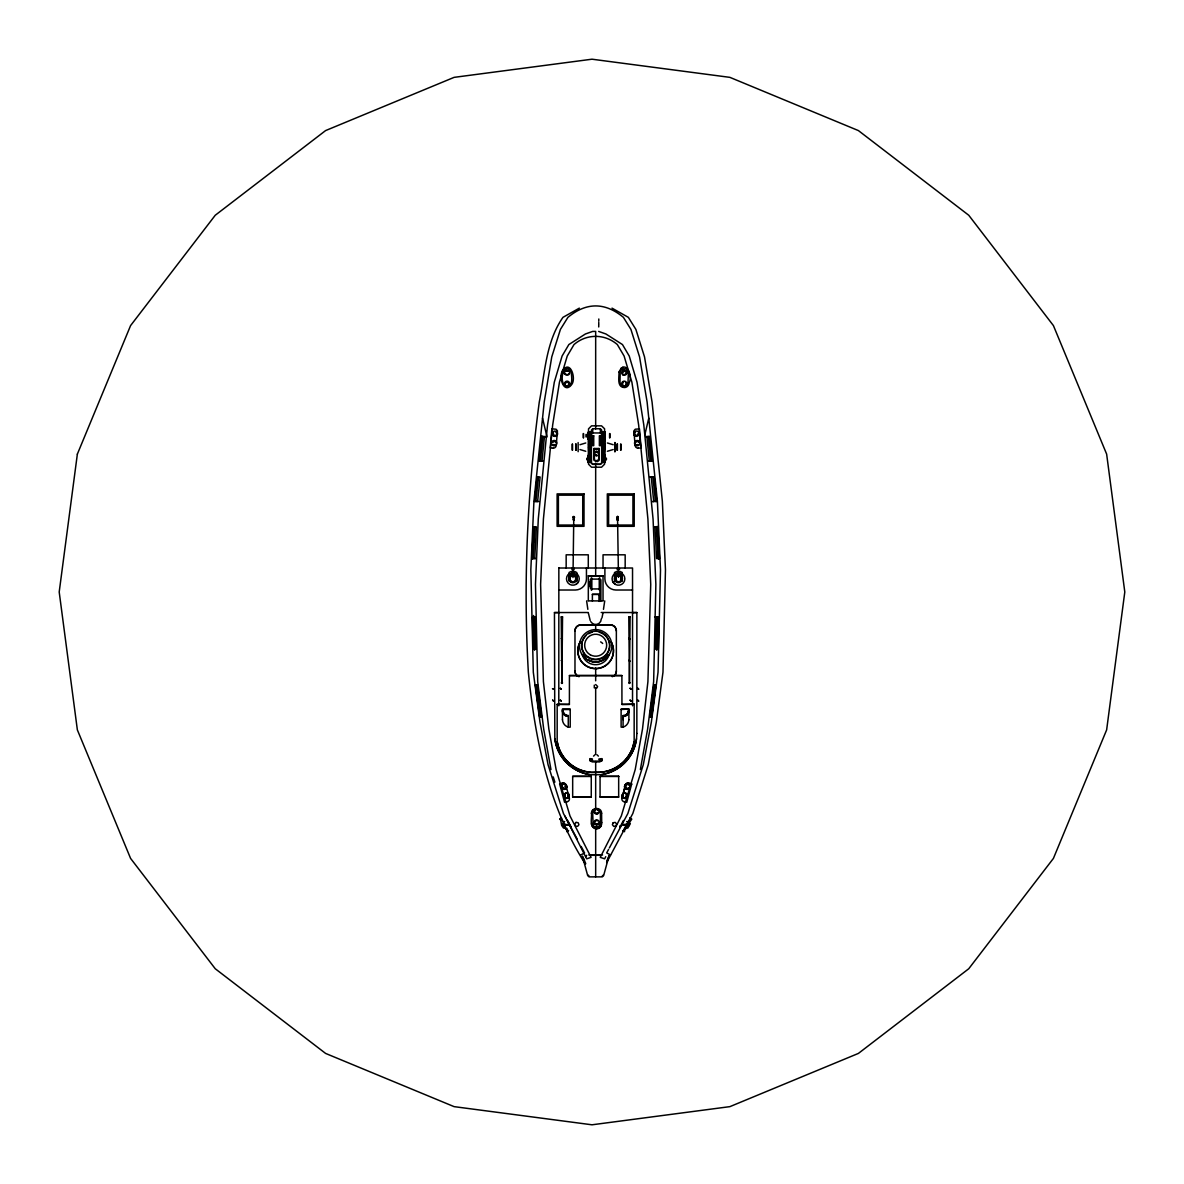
<?xml version="1.0" encoding="UTF-8"?>
<svg xmlns="http://www.w3.org/2000/svg" width="1184" height="1184" viewBox="0 0 1184 1184"><rect width="100%" height="100%" fill="white"/><g stroke="black" fill="none" stroke-linecap="round" stroke-linejoin="round"><path stroke-width="1.5" d="M557.176 704.421L569.4 704.421L569.43 675.561L621.896 675.561L621.94 704.421L634.165 704.258L621.94 704.421M621.896 675.561L569.43 675.561M623.08 719.739L623.08 716.098A5.417 5.402 0 0 0 628.882 710.474L628.882 710.8A5.417 5.402 0 0 1 623.08 716.453M623.08 727.228L621.112 727.139L621.112 709.038L628.882 709.038L621.112 709.527M571.65 573.263L571.65 571.28L569.104 572.449L569.045 581.092L569.134 574.743L571.65 573.263L576.756 574.817L576.652 581.166L576.8 572.523L574.284 571.31L574.284 573.293M573.411 520.176C573.485 519.524 572.923 515.736 574.122 517.082C572.582 524.956 574.936 514.418 573.456 517.97C571.384 514.803 577.022 517.497 573.322 517.852M574.107 517.985L573.604 517.097M575.779 575.483L575.661 581.137L575.779 575.483L572.908 575.513L572.923 574.432M628.319 373.404L627.979 383.853L626.277 386.147L623.065 386.472L619.957 382.728L620.238 371.154M570.037 575.424L570.037 581.092L570.037 575.424L572.908 575.513M598.719 326.962L598.749 324.682M598.749 323.942L598.764 322.403M598.778 321.145L598.808 318.984M656.291 616.968L655.773 648.654L658.289 648.802L658.837 617.116L654.604 616.968M572.982 577.511L573.766 518.104M658.289 648.802L656.454 648.802L657.194 617.116L658.837 617.116M656.735 650.253L657.682 619.173M532.637 558.937L533.052 549.894M533.377 542.657L533.866 531.808M604.728 600.895L603.47 609.331M533.126 558.582L534.828 526.865M534.724 558.582L536.396 526.865L533.525 526.865L531.808 558.582L536.012 558.582M562.888 825.707L564.398 824.064M588.285 612.513L554.452 612.557L554.822 738.727A41.854 41.795 0 0 0 590.194 774.676L601.132 774.676A41.854 41.795 0 0 0 636.518 738.698L636.874 733.444M628.216 710.474L628.082 711.969A4.736 4.736 0 0 1 624.456 715.373L623.08 715.462L623.08 727.139A8.244 8.229 0 0 0 628.882 719.739M628.082 712.161L628.882 710.607M534.576 501.409L535.893 501.409L538.454 476.871L537.151 476.871L534.576 501.409L537.595 501.542L539.12 487.024L540.096 477.019L537.151 476.871M544.448 436.674L542.006 461.079L543.278 461.079L539.105 460.946L541.621 436.541L545.72 436.674L541.621 436.541M564.62 825.056L564.191 824.301M565.789 824.626L568.379 824.464M566.278 824.789L564.058 824.375L563.54 825.411M535.819 495.622L536.382 490.206M536.944 484.774L537.521 479.357M541.636 439.723L542.006 436.126M542.908 436.541L540.407 460.946L539.105 460.946M650.312 716.734L654.116 685.122L655.951 685.122L651.733 716.734L650.031 716.69M650.697 716.705L654.56 684.663M617.249 520.176C617.352 520.605 618.522 515.055 616.938 517.719C617.93 513.812 618.329 519.85 617.56 517.082M599.962 759.166L600.258 760.394M565.094 368.742C561.527 373.108 560.58 383.32 565.967 386.532C574.018 387.508 571.428 375.565 571.088 371.154M563.022 373.463L563.377 371.11M600.377 824.715L600.406 811.958M601.694 822.436C602.182 826.047 599.06 829.88 595.271 828.711C588.877 826.447 592.207 817.848 591.438 813.008M640.366 769.556L647.633 729.033L653.642 681.673L655.862 584.393L653.065 519.08L643.815 425.071L637.022 382.18L629.237 356.029L622.473 344.559L605.897 333.977L598.645 331.416M602.967 612.957L601.96 617.989M644.703 435.224L648.788 418.159M564.028 825.396L563.599 824.641M634.165 741.643L633.011 746.29A37.163 37.104 0 0 1 599.844 772.294L591.497 772.456A37.163 37.104 0 0 1 558.315 746.453L557.176 741.791L557.176 704.258L569.4 704.421M622.962 824.464L627.283 824.375L627.298 825.396M591.438 813.438C591.23 806.896 601.975 806.792 601.59 813.467M593.14 825.574L592.666 811.958M592.385 813.127C592.429 808.716 599.444 807.606 600.406 812.076M565.789 383.098L566.44 381.958M622.902 372.146L624.886 371.006M622.902 383.098L623.568 381.958M597.979 812.698L596.647 814L595.33 812.698M597.979 823.561L596.647 824.863L595.33 823.561M621.97 798.075L625.803 783.897L627.624 782.846L631.708 783.941L626.765 802.278L623.998 801.538M625.803 783.897L621.97 798.238A2.856 2.842 0 0 0 623.998 801.716M619.735 826.639L619.972 825.87M624.382 830.532L624.545 831.656L622.725 830.606M630.08 819.165L629.696 818.233M594.102 448.484L594.442 459.792L595.848 460.828L598.66 459.792L599 448.484L594.102 448.484L594.102 460.458L597.358 461.656L599 460.458L599 448.484M625.3 824.878L627.313 824.478M628.008 825.056L627.091 825.13L627.742 824.641M621.289 575.424L621.304 581.092L621.289 575.424L615.562 575.483L615.665 581.137L615.562 575.483M561.231 616.908L562.548 616.908L561.882 683.494L561.231 616.908L562.548 616.908M617.397 517.097L617.352 520.131L617.737 516.446L617.397 517.719M561.231 682.828L562.548 682.828M628.793 616.908L630.11 616.908L629.444 683.494L628.793 616.908L630.11 616.908M628.793 682.828L630.11 682.828M623.657 830.324L624.989 827.128M629.903 818.04L631.782 819.136L629.459 822.569L630.332 823.694L627.772 828.104L626.321 828.001M553.638 689.118L552.484 688.718L553.801 688.718M594.294 685.122L594.294 687.845L597.032 687.845L597.594 686.483L595.67 684.544M627.564 384.741L627.979 383.794M600.377 824.597L599.4 826.402M601.294 824.982C599.933 830.265 591.748 828.963 591.438 823.724M606.844 860.798L608.961 856.062L603.648 875.568L602.301 876.87L589.04 876.87L587.678 875.568L582.365 856.062L584.482 860.798M591.763 812.18L592.326 811.055M620.238 371.199L622.148 368.772M605.764 856.639L604.654 858.814L600.244 857.364L621.334 815.939L635.216 769.556L642.498 729.033L647.914 681.673L650.726 584.393L647.914 519.08L638.664 425.071L631.886 382.18L624.101 356.029L617.338 344.559C604.772 333.651 586.554 333.651 574.003 344.559L567.24 356.029L559.455 382.18L552.662 425.071L543.412 519.08L540.614 584.393L543.412 681.673L548.843 729.033L556.11 769.556L569.992 815.939L591.082 857.364L586.687 858.814L564.857 815.939M606.622 862.633L632.818 813.526L648.24 764.701L656.321 722.048L662.981 672.201L665.467 569.8L662.344 501.039L652.073 402.086L644.525 356.932L635.882 329.404L628.364 317.342L611.995 308.136M608.561 849.416L606.682 852.909L610.544 854.952L608.872 855.943M609.36 847.936L627.86 813.526L643.282 764.701L651.363 722.048L658.038 672.201L660.509 569.8L657.386 501.039L647.115 402.086L639.567 356.932L630.924 329.404L623.406 317.342C605.009 302.127 586.317 302.127 567.92 317.342L560.417 329.404L551.759 356.932L544.211 402.086L533.94 501.039L530.832 569.8L533.303 672.201L539.963 722.048L548.059 764.701L563.466 813.526L577.185 839.042M626.44 824.39L625.67 825.722L627.254 826.624L628.778 823.975L626.972 823.457M625.892 824.582L628.497 825.707L626.469 823.901M591.689 760.394L591.985 759.166M599.977 825.514L596.647 827.512L593.776 826.254M630.184 819.017L628.142 821.696L626.676 821.592M624.264 830.68L626.366 827.927M593.125 811.129L595.478 809.412M585.577 856.639L586.731 855.292M619.809 827.586L623.406 820.482M593.554 756.117L595.019 754.726M632.537 612.616L636.874 612.557L601.206 612.513M588.522 460.665L588.522 464.202L591.541 467.206L601.561 467.206L604.58 464.202L604.58 428.786L601.561 425.84L591.541 425.84L588.522 428.86L588.522 434.158M592.74 428.741L591.423 430.058L591.423 463.166L592.74 464.32L600.362 464.32L601.664 463.166L601.664 430.058L600.362 428.741L592.74 428.741L592.74 432.959L591.423 434.114M601.664 462.988L600.362 464.306L592.74 464.306L591.423 462.988M576.06 584.348L578.399 582.01M602.079 876.293L603.381 874.991M568.616 830.606L566.781 831.656L566.958 830.532M564.368 369.393L568.246 368.431L571.088 371.199M620.682 368.49L622.843 367.232M617.648 567.994C615.073 570.229 621.585 570.185 618.966 567.98M572.36 567.98C569.756 570.185 576.268 570.229 573.678 567.994M593.08 810.108L598.038 808.938L601.309 812.209M560.21 818.958L560.964 818.529M568.009 830.724L567.254 831.168M594.457 452.466L596.544 451.222L598.645 452.466M595.182 452.85L596.544 452.022L597.92 452.806L596.544 452.066M598.645 454.848L596.544 456.106L594.457 454.848M564.132 823.072L562.563 823.975L564.087 826.624L565.656 825.722M562.859 824.493L564.428 823.59M564.872 824.641L562.533 825.618L564.62 824.804M562.652 825.544L565.449 824.582M626.454 824.641L628.808 825.751L626.839 824.464M625.803 784.074L627.624 783.024L631.708 784.119M579.346 308.136L562.962 317.342C545.691 341.954 544.877 373.537 539.268 402.086C527.354 491.641 523.136 581.951 528.345 672.201C535.079 739.156 548.532 806.807 585.488 864.172M580.782 854.952L584.644 852.909M619.691 573.263L619.676 571.28L622.236 572.449L622.296 581.092L622.207 574.743L619.691 573.263L614.585 574.817L614.674 581.166L614.614 578.147M622.148 368.831L626.247 368.801M579.968 444.725L585.769 442.979M607.392 451.282L613.194 449.535M566.44 371.006L567.772 371.006M567.343 801.538L564.576 802.278L559.618 783.941L563.702 782.846L565.538 783.897L569.356 798.238A2.856 2.842 0 0 1 567.343 801.716M559.618 784.119L563.702 782.846M588.285 600.895L603.056 600.895M573.411 519.273L574.092 520.176L574.122 516.727L573.559 520.131M535.375 685.122L537.462 684.811L541.532 716.424L539.593 716.734L535.375 685.122L537.21 685.122L541.31 716.69M617.56 517.438L617.93 520.176L617.9 516.727L617.234 517.66M565.982 368.416L567.106 368.283M597.772 827.261L594.575 826.861M624.234 386.606L625.374 386.472M638.22 448.174L641.077 447.878L639.478 428.874L635.26 429.215L633.899 430.828L635.127 445.569A2.856 2.856 0 0 0 638.22 448.129M564.664 821.592L563.199 821.696L561.142 819.017M565.02 828.001L563.554 828.104L561.66 825.426L560.535 819.358M623.08 715.802L624.456 715.698A4.736 4.736 0 0 0 627.594 713.404M532.504 617.116L535.05 616.968L535.568 648.654L533.052 648.802L532.504 617.116L534.132 617.116L534.872 648.802L533.052 648.802M534.872 648.802L536.16 648.728M649.705 436.541L645.606 436.674L649.705 436.541L652.236 460.946L648.062 461.079L652.236 460.946M649.972 477.019L654.175 476.871L656.75 501.409L652.473 501.542L653.746 501.542L651.244 477.019L654.175 476.871M568.261 727.228L570.214 727.139L570.214 709.038L562.459 709.038L562.459 719.828M617.219 517.985L617.885 517.112L617.885 517.97M615.591 575.661L621.23 575.602M558.789 705.812L558.848 568.009M588.108 432.426L591.304 432.308M601.872 432.426L605.054 432.426M591.304 432.604L588.108 432.634L591.304 432.87M601.872 432.604L605.054 432.634L601.872 432.752M592.74 432.959L600.362 432.959L601.664 434.114M588.108 433.122L591.304 433.122M601.872 433.033L605.054 433.122M591.304 433.314L588.108 433.388L591.304 433.536M601.872 433.388L605.054 433.314M588.108 433.847L591.304 433.921M601.872 433.788L605.054 433.788M588.108 434.173L591.304 434.202M601.872 434.173L605.054 434.202M588.108 434.513L591.304 434.513M601.872 434.513L605.054 434.513M588.108 434.824L591.304 434.824M601.872 434.824L605.054 434.824M588.108 435.431L591.304 435.298M601.872 435.431L605.054 435.298M588.108 435.801L591.304 435.801M601.872 435.801L605.054 435.801M588.108 436.186L591.304 435.964M601.872 435.964L605.054 436.186M588.108 436.437L591.304 436.437M601.872 436.437L605.054 436.437M588.108 436.822L591.304 436.792M601.872 436.822L605.054 436.792M588.108 437.266L591.304 437.266M601.872 437.266L605.054 437.266M591.304 437.577L588.108 437.636L591.304 437.888M588.108 438.08L591.304 438.124M601.872 438.124L605.054 437.932M588.108 438.628L591.304 438.568M601.872 438.568L605.054 438.48M588.108 438.761L591.304 438.761M601.872 438.761L605.054 438.761M588.108 439.072L591.304 439.146L591.304 432.19L588.108 432.204L588.108 439.16L591.304 439.16M601.872 439.086L605.054 439.086M588.522 439.767L590.994 439.767M602.182 439.767L604.639 439.767M588.522 439.96L590.994 439.96M602.182 439.96L604.639 439.96M588.522 440.596L590.994 440.596M602.182 440.596L604.639 440.596M588.522 441.528L590.994 441.528M602.182 441.528L604.639 441.528M588.522 441.691L590.994 441.78M602.182 441.78L604.639 441.691M588.522 441.884L590.994 441.884M602.182 441.884L604.639 441.884M588.522 442.579L590.994 442.564M602.182 442.564L604.639 442.579M588.522 442.786L590.994 442.831M602.182 442.831L604.639 442.786M588.522 443.541L590.994 443.541L588.522 443.763M604.639 443.541L602.182 443.541L604.639 443.763M588.522 443.97L590.994 443.97M602.182 443.97L604.639 443.97M588.522 444.562L590.994 444.562M602.182 444.562L604.639 444.562M588.522 444.799L590.994 444.799M602.182 444.799L604.639 444.799M588.522 444.844L590.994 444.844M602.182 444.844L604.639 444.844M588.522 445.154L590.994 445.154M602.182 445.154L604.639 445.154M588.522 445.643L590.994 445.643M602.182 445.643L604.639 445.643M588.522 445.88L590.994 446.057M602.182 445.88L604.639 446.057M588.522 446.368L590.994 446.368M602.182 446.368L604.639 446.368M588.522 446.738L590.994 446.738M602.182 446.738L604.639 446.738M588.522 446.975L590.994 446.975M602.182 446.975L604.639 446.975M588.522 447.286L590.994 447.286M602.182 447.286L604.639 447.286M588.522 447.833L590.994 447.833M602.182 447.833L604.639 447.833M588.522 448.085L590.994 448.085M602.182 448.085L604.639 448.085M588.522 448.514L590.994 448.514M602.182 448.514L604.639 448.514M588.522 448.81L590.994 448.928M602.182 448.928L604.639 448.81M588.522 449.165L590.994 449.165M602.182 449.165L604.639 449.165M594.442 449.506L598.66 449.506M588.522 449.713L590.994 449.713M602.182 449.713L604.639 449.713M588.522 449.979L590.994 450.009M602.182 449.979L604.639 450.009M588.522 450.216L590.994 450.216M602.182 450.216L604.639 450.216M588.522 451L590.994 450.867M602.182 450.867L604.639 451M588.522 451.148L590.994 451.208M602.182 451.208L604.639 451.148M588.522 451.933L590.994 451.962M602.182 451.933L604.639 451.962M588.522 452.214L590.994 452.14M602.182 452.214L604.639 452.14M588.522 453.206L590.994 452.969M602.182 452.984L604.639 452.969M588.522 453.886L590.994 453.886M602.182 453.886L604.639 453.886M590.994 454.094L588.522 454.094L590.994 454.345M604.639 454.094L602.182 454.094L604.639 454.345M588.522 454.671L590.994 454.671M602.182 454.671L604.639 454.671M588.522 454.848L590.994 454.848M602.182 454.848L604.639 454.848M588.522 455.337L590.994 455.426M604.639 455.337L602.182 455.426L604.639 455.485M591.304 455.633L588.108 455.529L588.108 462.485M588.108 455.751L591.304 455.751M602.182 455.87L604.639 455.87M588.108 455.988L591.304 456.077M602.182 455.973L604.639 455.973M588.108 456.358L591.304 456.195M602.182 456.314L604.639 456.24M588.108 456.639L591.304 456.447M604.639 456.521L602.182 456.491L602.182 438.184M588.108 456.713L591.304 456.861M601.872 456.713L605.054 456.713M591.304 457.113L588.108 457.113L591.304 457.246M601.872 457.113L605.054 457.113M588.108 457.498L591.304 457.498M601.872 457.527L605.054 457.498M588.108 457.838L591.304 457.838M601.872 457.838L605.054 457.838M588.108 458.149L591.304 458.149M601.872 458.149L605.054 458.149M588.108 458.622L591.304 458.622M601.872 458.622L605.054 458.622M588.108 458.756L591.304 458.756M601.872 458.756L605.054 458.756M588.108 459.126L591.304 459.126M601.872 459.126L605.054 459.126M588.108 459.288L591.304 459.288M601.872 459.288L605.054 459.288M588.108 459.51L591.304 459.51M601.872 459.51L605.054 459.51M588.108 459.762L591.304 459.762M601.872 459.762L605.054 459.762M588.108 460.532L591.304 460.591M601.872 460.591L605.054 460.591M588.108 460.961L591.304 461.064M601.872 460.961L605.054 460.961M588.108 461.257L591.304 461.198M601.872 461.124L605.054 461.257M588.108 461.405L591.304 461.449M601.872 461.449L605.054 461.449M588.108 461.775L591.304 461.804M601.872 461.804L605.054 461.804M588.108 461.952L591.304 461.967M601.872 462.086L605.054 461.967M588.108 462.396L591.304 462.47L591.304 455.5M601.872 462.396L605.054 462.485L605.054 455.5M656.75 501.409L655.433 501.409L652.887 476.871M653.642 526.865L657.816 526.865L659.518 558.582L656.617 558.582L654.944 526.865M558.789 568.009L632.537 568.009L632.537 705.812M588.315 575.809L603.026 575.809M591.837 579.094L599.252 579.094M591.186 579.538L590.298 579.538L590.298 581.832M591.186 588.108L590.298 588.108L590.298 584.674M591.837 588.936L599.252 588.936M558.789 590.017L575.439 590.017A11.174 11.174 0 0 0 586.45 579.02L586.45 568.009M632.537 590.017L615.887 590.017A11.174 11.174 0 0 1 604.891 579.02L604.891 568.009M592.385 594.457L598.956 594.457M562.459 709.527L570.214 709.527M563.125 710.637L562.459 710.607A5.417 5.402 0 0 0 568.261 716.29M539.593 716.734L541.029 716.734M590.017 759.181L592.503 759.181M598.63 759.181L601.931 759.181M590.017 760.38L592.503 760.38M599.444 760.38L601.931 760.38M591.571 761.134L600.377 761.134M591.956 761.904L599.992 761.904M572.671 776.467L591.26 776.467M600.066 776.467L618.67 776.467M572.671 796.95L591.26 796.95M600.066 796.95L618.67 796.95M565.863 824.626L564.146 824.745M568.35 824.76L564.265 824.878L568.305 825.056M622.976 824.76L627.061 824.878L623.036 825.056M588.774 854.952L602.552 854.952M590.032 855.292L601.294 855.292M558.892 612.616L554.482 612.587M570.111 575.602L575.75 575.661M535.893 501.409L538.853 501.542M655.166 648.728L656.454 648.802M566.87 715.698L568.305 715.802M553.106 448.174L550.249 447.878L551.862 428.874L556.08 429.215L557.442 430.828L556.199 445.569A2.856 2.856 0 0 1 553.106 448.129M655.951 685.122L653.879 684.811L649.809 716.424L651.733 716.734M618.477 577.363L617.56 518.104M607.392 442.979L613.194 444.725M579.968 449.535L585.769 451.282M622.103 386.102L623.065 386.472M597.802 809.412L599.43 810.359M565.049 386.088L565.967 386.472M630.376 818.529L631.131 818.958M624.086 831.168L623.317 830.724M596.544 455.174L595.182 454.375L596.544 455.218M626.913 823.59L628.482 824.493M596.928 754.726L598.379 756.117M573.308 517.556L574.24 516.609L573.204 517.408M569.193 368.772L569.978 369.378M587.945 874.991L589.262 876.293M567.772 381.958L568.424 383.098M612.927 582.01L615.266 584.348M560.609 819.535C557.531 819.772 563.081 816.679 561.26 819.165M593.14 825.455L593.776 826.373M564.96 827.927L567.077 830.68M626.972 369.334L628.319 373.463M571.206 827.216L567.92 820.897M564.901 824.39L565.434 825.337M581.166 846.456L584.023 851.755M583.505 858.518L585.71 863.521M627.55 370.178L627.964 371.11M566.781 828.193L567.669 830.324M590.224 620.549L588.359 612.957M553.224 776.911L554.882 782.136M592.385 823.472L592.666 824.493M587.856 609.331L586.613 600.895M557.176 741.643L558.315 746.29A37.163 37.104 0 0 0 591.497 772.294L599.844 772.294A37.163 37.104 0 0 0 633.011 746.453L634.165 741.791L634.165 704.258M542.538 418.159L547.038 436.94M550.974 769.556L543.693 729.033L537.699 681.673L535.464 584.393L538.276 519.08L547.526 425.071L554.304 382.18L562.089 356.029L568.853 344.559L585.429 333.977L592.696 331.416L595.67 331.416L595.67 428.948M536.766 684.663L540.644 716.705M650.268 445.11L650.638 448.706M653.627 477.552L654.19 482.968M654.752 488.4L655.314 493.817M648.418 436.541L650.919 460.946M649.32 461.079L646.878 436.674M656.513 526.865L658.215 558.582M657.224 526.377L657.712 537.225M658.2 548.088L658.689 558.937M533.54 615.517L534.591 650.253M614.6 577.156L614.526 572.523L617.042 571.31L617.056 573.293M601.59 813.038L601.694 822.865M618.418 574.432L618.418 575.513M636.874 612.557L636.844 733.458M628.882 709.038L628.882 719.828M625.167 568.009L625.167 554.808L603.041 554.808L603.041 568.009M620.978 444.133L620.978 450.127M620.638 444.133L620.638 450.127M617.56 516.727L617.782 520.131M617.426 443.97L617.426 450.29M617.086 443.97L617.086 450.29M615.029 442.564L615.029 451.696M614.822 442.564L614.822 451.696M609.878 433.581L609.878 437.784M609.582 433.581L609.582 437.784M606.4 458.223L606.4 459.792M605.379 456.994L605.379 461.02M603.026 600.525L603.026 575.779L588.315 575.779L588.315 600.525M601.872 455.5L601.872 462.485M601.931 758.589L601.931 760.972M601.25 758.589L601.25 760.972M600.895 579.746L600.895 600.954M600.362 428.741L600.362 432.959M599.903 578.073L599.903 601.398M599.252 578.073L599.252 589.958M598.956 601.398L598.956 594.264L592.385 594.264L592.385 601.087M595.67 463.092L595.67 575.779M595.67 624.797L595.67 630.199M595.67 667.983L595.67 680.83M595.67 688.17L595.67 754.193M595.67 761.534L595.67 809.96A1.85 1.835 0 0 0 595.049 812.461M595.67 827.764L595.67 854.952M595.67 855.292L595.67 876.87M591.837 578.073L591.837 589.958M591.186 578.073L591.186 589.958M590.994 437.725L590.994 456.521M590.698 758.589L590.698 760.972M590.017 758.589L590.017 760.972M589.765 581.832L589.765 586.198M588.522 437.695L588.522 457.128M588.285 568.009L588.285 554.808L566.159 554.808L566.159 568.009M587.797 456.994L587.797 461.02M587.175 434.291L587.175 437.074M586.761 458.223L586.761 459.792M585.991 434.454L585.991 436.911M583.579 433.581L583.579 437.784M583.283 433.581L583.283 437.784M578.132 442.564L578.132 451.696M576.075 443.97L576.075 450.29M575.735 443.97L575.735 450.29M572.538 444.133L572.538 450.127M572.183 444.133L572.183 450.127M568.261 716.128A5.417 5.402 0 0 1 562.459 710.474L563.244 711.821A4.736 4.736 0 0 0 566.87 715.373L568.261 715.462L568.261 727.139A8.244 8.229 0 0 1 562.459 719.739M566.87 715.536A4.736 4.736 0 0 1 563.244 711.998M628.822 787.7A1.658 1.643 0 0 1 628.393 788.426M626.795 788.855A1.658 1.643 0 0 1 625.64 786.857M628.393 787.922A1.658 1.643 0 0 1 626.055 787.922M625.64 787.182A1.658 1.643 0 0 1 625.64 786.339M626.055 785.599A1.658 1.643 0 0 1 626.795 785.184M623.198 796.906A1.658 1.643 1 0 1 623.198 796.062M626.38 795.9A1.658 1.643 0 0 1 623.613 797.468M623.198 796.743A1.658 1.643 0 0 1 623.198 795.9M625.64 787.863A1.658 1.643 1 0 1 625.64 787.02M626.38 796.225A1.658 1.643 0 0 1 625.951 796.965M623.198 796.225A1.658 1.643 0 0 1 623.198 795.382M625.951 794.642A1.658 1.643 0 0 1 626.38 795.382M638.043 433.551A1.658 1.658 0 0 1 635.69 435.194M635.038 434.632A1.658 1.658 0 0 1 634.742 433.832M634.905 432.989A1.658 1.658 0 0 1 635.453 432.338M636.237 441.588A1.658 1.658 0 0 0 635.69 442.239A1.658 1.658 0 0 1 636.237 441.736M637.895 441.454A1.658 1.658 0 0 1 638.546 442.002M638.132 444.444A1.658 1.658 0 0 1 636.489 444.592M637.895 441.602A1.658 1.658 0 0 1 638.546 442.15M625.833 371.791A1.85 1.85 0 0 1 624.234 374.558M623.302 374.307A1.85 1.85 0 0 1 622.621 373.641M622.384 372.708A1.85 1.85 0 0 1 625.152 371.125M625.833 382.743A1.85 1.85 0 0 1 625.833 384.593M623.302 385.259A1.85 1.85 0 0 1 622.621 384.593M622.621 382.743A1.85 1.85 0 0 1 623.302 382.077M636.489 738.727A41.825 41.766 0 0 1 601.132 774.676M616.361 671.047A5.95 5.935 0 0 1 612.246 676.7M613.904 676.079A5.95 5.935 0 0 0 616.361 671.269L616.361 630.732A5.95 5.935 0 0 0 610.411 624.797L580.915 624.797A5.95 5.935 0 0 0 574.98 630.732L574.98 671.269A5.95 5.935 0 0 0 577.422 676.079M616.361 630.954A5.95 5.935 0 0 0 610.411 625.019L580.915 625.019A5.95 5.935 0 0 0 574.98 630.954M621.659 573.278A6.394 6.394 0 0 1 623.361 582.928A6.394 6.394 0 0 1 613.564 582.928A6.394 6.394 0 0 1 615.266 573.278M611.092 641.994A17.819 17.79 0 0 1 595.67 668.679A17.819 17.79 0 0 1 580.234 641.994M611.092 641.802A17.819 17.79 0 0 1 595.67 668.486A17.819 17.79 0 0 1 580.234 641.802M609.198 654.323A14.001 13.986 0 0 1 582.143 654.323M607.792 655.166A14.001 13.986 0 0 1 588.67 660.287M585.754 658.067A14.001 13.986 0 0 1 583.534 655.166M599.296 632.286A14.001 13.986 0 0 1 608.369 651.703A14.001 13.986 0 0 1 587.634 657.253A14.001 13.986 0 0 1 585.754 635.897M588.67 633.677A14.001 13.986 0 0 1 592.044 632.286M607.792 654.93A14.001 13.986 0 0 1 588.67 660.05M585.754 657.83A14.001 13.986 0 0 1 583.534 654.93M600.628 641.891A9.931 9.916 0 0 1 602.686 643.474M598.26 823.309A1.85 1.835 0 0 1 595.73 823.99A1.85 1.835 0 0 1 595.049 821.489M595.73 820.823A1.85 1.835 0 0 1 597.58 820.823M597.58 813.127A1.85 1.835 0 0 1 595.73 813.127M597.58 809.96A1.85 1.835 0 0 1 598.26 810.626M601.28 618.877A5.609 5.609 0 0 1 590.801 621.674M565.271 786.117A1.658 1.643 0 0 1 564.531 788.855A1.658 1.643 0 0 1 562.504 786.857M565.271 785.599A1.658 1.643 0 0 1 564.931 788.189A1.658 1.643 0 0 1 562.504 787.182M565.271 786.294A1.658 1.643 -1 0 1 565.7 787.02M568.142 795.9A1.658 1.643 0 0 1 566.544 797.957A1.658 1.643 0 0 1 564.946 795.9M568.142 796.225A1.658 1.643 0 0 1 567.713 796.965M565.375 796.965A1.658 1.643 0 0 1 564.946 796.225M564.946 795.382A1.658 1.643 0 0 1 565.375 794.642M567.713 794.642A1.658 1.643 0 0 1 568.142 795.382M555.636 435.194A1.658 1.658 0 0 1 553.994 435.046M553.446 434.395A1.658 1.658 0 0 1 553.579 432.752M555.888 432.338A1.658 1.658 0 0 1 556.436 432.989M552.795 442.002A1.658 1.658 0 0 1 553.446 441.454M555.089 441.588A1.658 1.658 0 0 1 555.636 442.239A1.658 1.658 0 0 0 555.089 441.736M554.852 444.592A1.658 1.658 0 0 1 553.209 444.444M552.795 442.15A1.658 1.658 0 0 1 553.446 441.602M568.705 373.641A1.85 1.85 0 0 1 568.024 374.307M566.174 374.307A1.85 1.85 0 0 1 565.508 373.641M566.174 371.125A1.85 1.85 0 0 1 568.024 371.125M568.705 384.593A1.85 1.85 0 0 1 568.024 385.259M565.508 382.743A1.85 1.85 0 0 1 566.174 382.077M568.024 382.077A1.85 1.85 0 0 1 568.705 382.743M590.194 774.676A41.825 41.766 0 0 1 554.837 738.727M579.08 676.7A5.95 5.935 0 0 1 574.98 671.047M576.06 573.278A6.394 6.394 0 0 1 577.762 582.928A6.394 6.394 0 0 1 567.98 582.928A6.394 6.394 0 0 1 569.667 573.278M619.01 372.042C619.262 376.793 616.598 387.138 624.234 387.553C626.898 387.686 628.941 385.348 629.178 382.817C633.307 374.825 624.974 358.944 619.01 372.042M77.36 454.108L59.2 592L77.36 729.892L130.58 858.4L215.251 968.749L325.6 1053.42L454.108 1106.64L592 1124.8L729.892 1106.64L858.4 1053.42L968.749 968.749L1053.42 858.4L1106.64 729.892L1124.8 592L1106.64 454.108L1053.42 325.6L968.749 215.251L858.4 130.58L729.892 77.36L592 59.2L454.108 77.36L325.6 130.58L215.251 215.251L130.58 325.6L77.36 454.108M570.584 582.247L570.94 582.158A3.952 3.952 0 0 1 570.895 575.394A3.952 3.952 0 0 1 576.83 578.813A3.952 3.952 0 0 1 570.895 582.247L570.584 582.247M562.459 370.784C558.286 377.415 564.146 395.234 571.99 384.119C576.223 377.829 570.111 359.255 562.459 370.784M613.164 822.732L612.38 824.715L613.741 826.373L615.872 826.047L616.642 824.049L615.295 822.392L613.164 822.732M561.423 638.413L562.356 639.345L561.423 638.413M561.423 660.391L562.356 661.323L561.423 660.391M622.384 578.636L622.31 578.813A3.952 3.952 0 0 1 616.479 582.247A3.952 3.952 0 0 1 616.479 575.394A3.952 3.952 0 0 1 622.429 578.813L622.384 578.636M628.985 638.413L629.918 639.345L628.985 638.413M628.985 660.391L629.918 661.323L628.985 660.391M552.676 700.144L553.609 701.076L552.676 700.144M560.313 688.259L561.246 689.192L560.313 688.259M560.313 700.144L561.246 701.076L560.313 700.144M630.095 688.259L631.028 689.192L630.095 688.259M630.095 700.144L631.028 701.076L630.095 700.144M637.732 688.259L638.664 689.192L637.732 688.259M637.732 700.144L638.664 701.076L637.732 700.144M576.046 822.392L574.699 824.049L575.468 826.047L577.6 826.373L578.946 824.715L578.177 822.732L576.046 822.392M605.054 432.19L601.872 432.204L601.872 439.16L605.054 439.16L605.054 432.19M593.732 435.845L592.74 435.801L592.74 445.672L593.732 445.628L593.732 435.801M600.362 435.845L599.37 435.801L599.37 445.672L600.362 445.672L600.362 435.801M605.054 437.636L601.872 437.636L605.054 437.799M590.994 440.818L588.522 440.818L590.994 440.892M604.639 440.818L602.182 440.818L604.639 440.892M590.994 447.434L588.522 447.434L590.994 447.596M604.639 447.434L602.182 447.434L604.639 447.596M591.304 460.088L588.108 460.117L591.304 460.147M605.054 460.117L601.872 460.117L605.054 460.147M584.008 493.891L557.116 493.891L557.116 526.318L584.008 526.318L584.008 493.891M634.21 493.891L607.318 493.891L607.318 526.318L634.21 526.318L634.21 493.891M582.735 495.164L558.389 495.164L558.389 525.045L582.735 525.045L582.735 495.164M632.937 495.164L608.591 495.164L608.591 525.045L632.937 525.045L632.937 495.164M591.26 776.245L572.671 776.245L572.671 797.172L591.26 797.172L591.26 776.245M618.67 776.245L600.066 776.245L600.066 797.172L618.67 797.172L618.67 776.245M625.33 788.47A2.679 2.649 0 0 0 629.814 787.286A2.679 2.649 0 0 0 626.543 784.03A2.679 2.649 0 0 0 625.33 788.47M622.888 797.69A2.679 2.649 0 0 0 627.372 796.492A2.679 2.649 0 0 0 624.086 793.236A2.679 2.649 0 0 0 622.888 797.69M622.888 797.513A2.679 2.649 0 0 0 627.372 796.329A2.679 2.649 0 0 0 624.086 793.073A2.679 2.649 0 0 0 622.888 797.513M625.33 788.648A2.679 2.649 0 0 0 629.814 787.449A2.679 2.649 0 0 0 626.543 784.193A2.679 2.649 0 0 0 625.33 788.648M634.195 435.224A2.679 2.679 0 0 0 638.812 434.839A2.679 2.679 0 0 0 636.178 431.02A2.679 2.679 0 0 0 634.195 435.224M634.994 444.666A2.679 2.679 0 0 0 639.612 444.281A2.679 2.679 0 0 0 636.962 440.478A2.679 2.679 0 0 0 634.994 444.666M622.962 374.899A2.531 2.531 0 0 0 626.765 372.723A2.531 2.531 0 0 0 622.962 370.533A2.531 2.531 0 0 0 622.962 374.899M622.962 385.851A2.531 2.531 0 0 0 626.765 383.66A2.531 2.531 0 0 0 622.962 381.485A2.531 2.531 0 0 0 622.962 385.851M616.982 581.388A2.975 2.975 0 0 0 621.437 578.813A2.975 2.975 0 0 0 616.982 576.238A2.975 2.975 0 0 0 616.982 581.388M587.56 659.814A16.221 16.191 0 0 0 611.876 645.798A16.221 16.191 0 0 0 587.56 631.768A16.221 16.191 0 0 0 587.56 659.814M590.165 654.737A10.996 10.982 0 0 0 606.667 645.221A10.996 10.982 0 0 0 590.165 635.704A10.996 10.982 0 0 0 590.165 654.737M588.67 657.327A14.001 13.986 0 0 0 609.671 645.221A14.001 13.986 0 0 0 588.67 633.1A14.001 13.986 0 0 0 588.67 657.327M594.457 823.65A2.531 2.501 0 0 0 598.852 823.65A2.531 2.501 0 0 0 596.647 819.89A2.531 2.501 0 0 0 594.457 823.65M594.457 812.786A2.531 2.501 0 0 0 598.852 812.786A2.531 2.501 0 0 0 596.647 809.027A2.531 2.501 0 0 0 594.457 812.786M562.208 788.47A2.679 2.649 0 0 0 566.692 787.286A2.679 2.649 0 0 0 563.406 784.03A2.679 2.649 0 0 0 562.208 788.47M564.65 797.69A2.679 2.649 0 0 0 569.134 796.492A2.679 2.649 0 0 0 565.848 793.236A2.679 2.649 0 0 0 564.65 797.69M564.65 797.513A2.679 2.649 0 0 0 569.134 796.329A2.679 2.649 0 0 0 565.848 793.073A2.679 2.649 0 0 0 564.65 797.513M562.208 788.648A2.679 2.649 0 0 0 566.692 787.449A2.679 2.649 0 0 0 563.406 784.193A2.679 2.649 0 0 0 562.208 788.648M553.416 435.934A2.679 2.679 0 0 0 557.605 433.966A2.679 2.679 0 0 0 553.801 431.316A2.679 2.679 0 0 0 553.416 435.934M552.617 445.332A2.679 2.679 0 0 0 556.82 443.364A2.679 2.679 0 0 0 553.002 440.714A2.679 2.679 0 0 0 552.617 445.332M564.916 373.981A2.531 2.531 0 0 0 569.297 373.981A2.531 2.531 0 0 0 567.106 370.192A2.531 2.531 0 0 0 564.916 373.981M564.916 384.933A2.531 2.531 0 0 0 569.297 384.933A2.531 2.531 0 0 0 567.106 381.144A2.531 2.531 0 0 0 564.916 384.933M571.384 581.388A2.975 2.975 0 0 0 575.838 578.813A2.975 2.975 0 0 0 571.384 576.238A2.975 2.975 0 0 0 571.384 581.388"/></g></svg>
